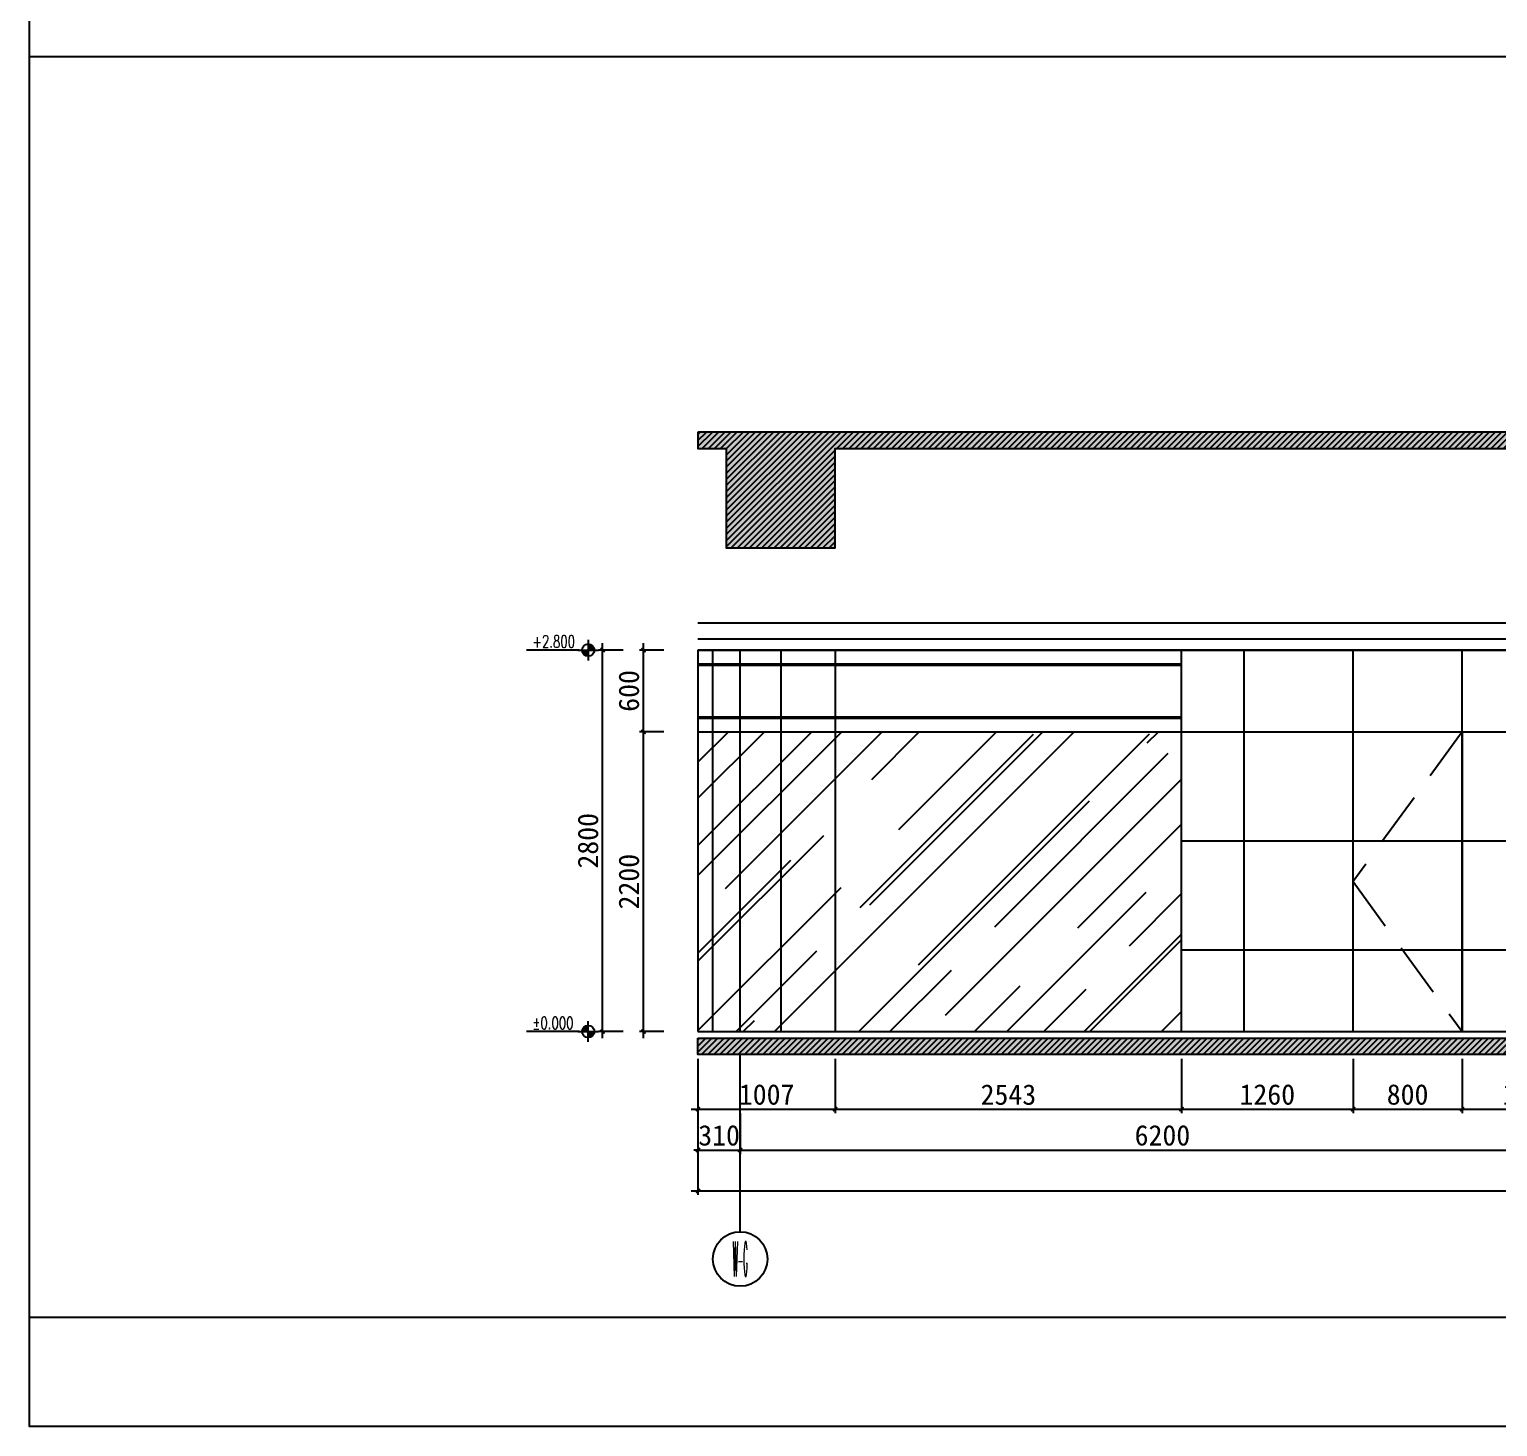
# Model space of a CAD drawing. Header units: millimetres. Extents: x 110215 to 630040, y -488650 to 141897.
# Drawn here: x 312689 to 323469, y 121786 to 132042 of the extents above; entities that cross this region are included whole.
import ezdxf
from ezdxf.enums import TextEntityAlignment as Align

# ---------------------------------------------------------------- set-up
doc = ezdxf.new("R2010")
doc.units = ezdxf.units.MM
doc.header["$LTSCALE"] = 1000
doc.linetypes.add('_DASH', pattern=[0.6, 0.4, -0.2])
doc.layers.get('Defpoints').update_dxf_attribs({"color": 2})
for name, color, linetype in [('0-118标注', 2, 'Continuous'), ('0-140a立面通高转折线', 2, 'Continuous'), ('0-140b立面看线', 3, 'Continuous'), ('0-140c立面材料填充', 250, 'Continuous'), ('0-140d立面材料分隔', 146, 'Continuous'), ('0-140立面图剖切线', 4, 'Continuous')]:
    doc.layers.add(name, color=color, linetype=linetype)
doc.styles.add('_TCH_AXIS', font='COMPLEX', dxfattribs={"bigfont": 'GBCBIG'})
doc.styles.add('COMPLEX', font='COMPLEX')
doc.styles.add('DIM_FONT', font='SIMPLEX', dxfattribs={"width": 0.7, "bigfont": 'GBCBIG'})
doc.styles.add('黑体', font='simhei.ttf')
doc.dimstyles.new('50', dxfattribs={"dimscale": 50, "dimtxt": 3, "dimasz": 0.6, "dimexe": 0.6, "dimexo": 0.6, "dimtad": 1, "dimdec": 0, "dimdsep": 46, "dimtxsty": '黑体', "dimblk1": 'ARCHTICK', "dimblk2": 'ARCHTICK', "dimsah": 1, "dimcen": 0, "dimdle": 1, "dimclrd": 251, "dimclre": 251, "dimclrt": 2, "dimadec": 0, "dimazin": 0, "dimtfac": 1, "dimtdec": 0, "dimtix": 1, "dimtmove": 2, "dimatfit": 3, "dimldrblk": 'DOT', "dimfxl": 0, "dimtolj": 1, "dimtzin": 0, "dimarcsym": 0})

# ---------------------------------------------------------------- blocks, each defined once
blk = doc.blocks.new('_ArchTick')
at = {"color": 0, "linetype": 'ByBlock', "const_width": 0.4}
blk.add_lwpolyline([(-0.5, -0.5), (0.5, 0.5)], dxfattribs=at)
blk = doc.blocks.new('*D254')
at = {"color": 251, "lineweight": -2, "transparency": 16777216}
for p, q in [((317598, 124486), (317598, 124086)), ((318605, 124486), (318605, 124086)), ((317548, 124116), (318655, 124116))]:
    blk.add_line(p, q, dxfattribs=at)
at = {"layer": 'Defpoints', "color": 0, "transparency": 16777216}
for p in [(317598, 124516), (318605, 124516), (318605, 124116)]:
    blk.add_point(p, dxfattribs=at)
at = {"color": 251, "lineweight": -2, "transparency": 16777216, "xscale": 30, "yscale": 30, "zscale": 30, "rotation": 180}
blk.add_blockref('_ArchTick', (317598, 124116), dxfattribs=at)
at = {"color": 251, "lineweight": -2, "transparency": 16777216, "xscale": 30, "yscale": 30, "zscale": 30}
blk.add_blockref('_ArchTick', (318605, 124116), dxfattribs=at)
at = {"color": 2, "transparency": 16777216, "insert": (318102, 124223), "char_height": 150, "attachment_point": 5, "style": '黑体'}
blk.add_mtext('\\A1;1007', dxfattribs=at)
blk = doc.blocks.new('_DOT')
at = {"color": 0, "linetype": 'ByBlock'}
blk.add_line((-0.5, 0), (-1, 0), dxfattribs=at)
at = {"color": 0, "linetype": 'ByBlock', "const_width": 0.5}
blk.add_lwpolyline([(-0.25, 0, 1), (0.25, 0, 1)], format="xyb", close=True, dxfattribs=at)
blk = doc.blocks.new('*D255')
at = {"color": 251, "lineweight": -2, "transparency": 16777216}
for p, q in [((318605, 124486), (318605, 124086)), ((321148, 124486), (321148, 124086)), ((318555, 124116), (321198, 124116))]:
    blk.add_line(p, q, dxfattribs=at)
at = {"layer": 'Defpoints', "color": 0, "transparency": 16777216}
for p in [(318605, 124516), (321148, 124516), (321148, 124116)]:
    blk.add_point(p, dxfattribs=at)
at = {"color": 251, "lineweight": -2, "transparency": 16777216, "xscale": 30, "yscale": 30, "zscale": 30, "rotation": 180}
blk.add_blockref('_ArchTick', (318605, 124116), dxfattribs=at)
at = {"color": 251, "lineweight": -2, "transparency": 16777216, "xscale": 30, "yscale": 30, "zscale": 30}
blk.add_blockref('_ArchTick', (321148, 124116), dxfattribs=at)
at = {"color": 2, "transparency": 16777216, "insert": (319877, 124222), "char_height": 150, "attachment_point": 5, "style": '黑体'}
blk.add_mtext('\\A1;2543', dxfattribs=at)
blk = doc.blocks.new('*D256')
at = {"color": 251, "lineweight": -2, "transparency": 16777216}
for p, q in [((321148, 124486), (321148, 124086)), ((322408, 124486), (322408, 124086)), ((321098, 124116), (322458, 124116))]:
    blk.add_line(p, q, dxfattribs=at)
at = {"layer": 'Defpoints', "color": 0, "transparency": 16777216}
for p in [(321148, 124516), (322408, 124516), (322408, 124116)]:
    blk.add_point(p, dxfattribs=at)
at = {"color": 251, "lineweight": -2, "transparency": 16777216, "xscale": 30, "yscale": 30, "zscale": 30, "rotation": 180}
blk.add_blockref('_ArchTick', (321148, 124116), dxfattribs=at)
at = {"color": 251, "lineweight": -2, "transparency": 16777216, "xscale": 30, "yscale": 30, "zscale": 30}
blk.add_blockref('_ArchTick', (322408, 124116), dxfattribs=at)
at = {"color": 2, "transparency": 16777216, "insert": (321778, 124223), "char_height": 150, "attachment_point": 5, "style": '黑体'}
blk.add_mtext('\\A1;1260', dxfattribs=at)
blk = doc.blocks.new('*D257')
at = {"color": 251, "lineweight": -2, "transparency": 16777216}
for p, q in [((322408, 124486), (322408, 124086)), ((323208, 124486), (323208, 124086)), ((322358, 124116), (323258, 124116))]:
    blk.add_line(p, q, dxfattribs=at)
at = {"layer": 'Defpoints', "color": 0, "transparency": 16777216}
for p in [(322408, 124516), (323208, 124516), (323208, 124116)]:
    blk.add_point(p, dxfattribs=at)
at = {"color": 251, "lineweight": -2, "transparency": 16777216, "xscale": 30, "yscale": 30, "zscale": 30, "rotation": 180}
blk.add_blockref('_ArchTick', (322408, 124116), dxfattribs=at)
at = {"color": 251, "lineweight": -2, "transparency": 16777216, "xscale": 30, "yscale": 30, "zscale": 30}
blk.add_blockref('_ArchTick', (323208, 124116), dxfattribs=at)
at = {"color": 2, "transparency": 16777216, "insert": (322808, 124223), "char_height": 150, "attachment_point": 5, "style": '黑体'}
blk.add_mtext('\\A1;800', dxfattribs=at)
blk = doc.blocks.new('*D258')
at = {"color": 251, "lineweight": -2, "transparency": 16777216}
for p, q in [((323208, 124486), (323208, 124086)), ((324208, 124486), (324208, 124086)), ((323158, 124116), (324258, 124116))]:
    blk.add_line(p, q, dxfattribs=at)
at = {"layer": 'Defpoints', "color": 0, "transparency": 16777216}
for p in [(323208, 124516), (324208, 124516), (324208, 124116)]:
    blk.add_point(p, dxfattribs=at)
at = {"color": 251, "lineweight": -2, "transparency": 16777216, "xscale": 30, "yscale": 30, "zscale": 30, "rotation": 180}
blk.add_blockref('_ArchTick', (323208, 124116), dxfattribs=at)
at = {"color": 251, "lineweight": -2, "transparency": 16777216, "xscale": 30, "yscale": 30, "zscale": 30}
blk.add_blockref('_ArchTick', (324208, 124116), dxfattribs=at)
at = {"color": 2, "transparency": 16777216, "insert": (323708, 124223), "char_height": 150, "attachment_point": 5, "style": '黑体'}
blk.add_mtext('\\A1;1000', dxfattribs=at)
blk = doc.blocks.new('*D264')
at = {"color": 251, "lineweight": -2, "transparency": 16777216}
for p, q in [((317598, 124086), (317598, 123786)), ((317908, 124086), (317908, 123786)), ((317598, 123816), (317568, 123816)), ((317598, 123816), (317908, 123816)), ((317908, 123816), (317938, 123816))]:
    blk.add_line(p, q, dxfattribs=at)
at = {"layer": 'Defpoints', "color": 0, "transparency": 16777216}
for p in [(317598, 124116), (317908, 124116), (317908, 123816)]:
    blk.add_point(p, dxfattribs=at)
at = {"color": 251, "lineweight": -2, "transparency": 16777216, "xscale": 30, "yscale": 30, "zscale": 30}
blk.add_blockref('_ArchTick', (317598, 123816), dxfattribs=at)
at = {"color": 251, "lineweight": -2, "transparency": 16777216, "xscale": 30, "yscale": 30, "zscale": 30, "rotation": 180}
blk.add_blockref('_ArchTick', (317908, 123816), dxfattribs=at)
at = {"color": 2, "transparency": 16777216, "insert": (317753, 123923), "char_height": 150, "attachment_point": 5, "style": '黑体'}
blk.add_mtext('\\A1;310', dxfattribs=at)
blk = doc.blocks.new('*D265')
at = {"color": 251, "lineweight": -2, "transparency": 16777216}
for p, q in [((317908, 124086), (317908, 123786)), ((324108, 124086), (324108, 123786)), ((317858, 123816), (324158, 123816))]:
    blk.add_line(p, q, dxfattribs=at)
at = {"layer": 'Defpoints', "color": 0, "transparency": 16777216}
for p in [(317908, 124116), (324108, 124116), (324108, 123816)]:
    blk.add_point(p, dxfattribs=at)
at = {"color": 251, "lineweight": -2, "transparency": 16777216, "xscale": 30, "yscale": 30, "zscale": 30, "rotation": 180}
blk.add_blockref('_ArchTick', (317908, 123816), dxfattribs=at)
at = {"color": 251, "lineweight": -2, "transparency": 16777216, "xscale": 30, "yscale": 30, "zscale": 30}
blk.add_blockref('_ArchTick', (324108, 123816), dxfattribs=at)
at = {"color": 2, "transparency": 16777216, "insert": (321008, 123923), "char_height": 150, "attachment_point": 5, "style": '黑体'}
blk.add_mtext('\\A1;6200', dxfattribs=at)
blk = doc.blocks.new('*D272')
at = {"color": 251, "lineweight": -2, "transparency": 16777216}
for p, q in [((317598, 123786), (317598, 123486)), ((330758, 123786), (330758, 123486)), ((317548, 123516), (330808, 123516))]:
    blk.add_line(p, q, dxfattribs=at)
at = {"layer": 'Defpoints', "color": 0, "transparency": 16777216}
for p in [(317598, 123816), (330758, 123816), (330758, 123516)]:
    blk.add_point(p, dxfattribs=at)
at = {"color": 251, "lineweight": -2, "transparency": 16777216, "xscale": 30, "yscale": 30, "zscale": 30, "rotation": 180}
blk.add_blockref('_ArchTick', (317598, 123516), dxfattribs=at)
at = {"color": 251, "lineweight": -2, "transparency": 16777216, "xscale": 30, "yscale": 30, "zscale": 30}
blk.add_blockref('_ArchTick', (330758, 123516), dxfattribs=at)
at = {"color": 2, "transparency": 16777216, "insert": (324178, 123623), "char_height": 150, "attachment_point": 5, "style": '黑体'}
blk.add_mtext('\\A1;13160', dxfattribs=at)
blk = doc.blocks.new('_AXISO')
blk.add_circle((0, 0), 0.5)
at = {"style": 'COMPLEX', "width": 1.041667}
blk.add_attdef('A', text='', height=0.56, dxfattribs=at).set_placement((-0.25, -0.28), (0.25, -0.28), align=Align.FIT)
blk = doc.blocks.new('*D273')
at = {"color": 251, "lineweight": -2, "transparency": 16777216}
for p, q in [((317348, 126886), (317168, 126886)), ((317198, 124636), (317198, 126936)), ((317348, 124686), (317168, 124686))]:
    blk.add_line(p, q, dxfattribs=at)
at = {"layer": 'Defpoints', "color": 0, "transparency": 16777216}
for p in [(317198, 126886), (317598, 126886), (317598, 124686)]:
    blk.add_point(p, dxfattribs=at)
at = {"color": 251, "lineweight": -2, "transparency": 16777216, "xscale": 30, "yscale": 30, "zscale": 30}
for p, rotation in [((317198, 126886), 90), ((317198, 124686), 270)]:
    blk.add_blockref('_ArchTick', p, dxfattribs=dict(at, rotation=rotation))
at = {"color": 2, "transparency": 16777216, "insert": (317091, 125786), "char_height": 150, "attachment_point": 5, "rotation": 90, "style": '黑体'}
blk.add_mtext('\\A1;2200', dxfattribs=at)
blk = doc.blocks.new('*D274')
at = {"color": 251, "lineweight": -2, "transparency": 16777216}
for p, q in [((317198, 126836), (317198, 127536)), ((317348, 127486), (317168, 127486)), ((317348, 126886), (317168, 126886))]:
    blk.add_line(p, q, dxfattribs=at)
at = {"layer": 'Defpoints', "color": 0, "transparency": 16777216}
for p in [(317198, 127486), (317598, 127486), (317598, 126886)]:
    blk.add_point(p, dxfattribs=at)
at = {"color": 251, "lineweight": -2, "transparency": 16777216, "xscale": 30, "yscale": 30, "zscale": 30}
for p, rotation in [((317198, 127486), 90), ((317198, 126886), 270)]:
    blk.add_blockref('_ArchTick', p, dxfattribs=dict(at, rotation=rotation))
at = {"color": 2, "transparency": 16777216, "insert": (317091, 127186), "char_height": 150, "attachment_point": 5, "rotation": 90, "style": '黑体'}
blk.add_mtext('\\A1;600', dxfattribs=at)
blk = doc.blocks.new('*D275')
at = {"color": 251, "lineweight": -2, "transparency": 16777216}
for p, q in [((316898, 124636), (316898, 127536)), ((317048, 127486), (316868, 127486)), ((317048, 124686), (316868, 124686))]:
    blk.add_line(p, q, dxfattribs=at)
at = {"layer": 'Defpoints', "color": 0, "transparency": 16777216}
for p in [(316898, 127486), (317198, 127486), (317198, 124686)]:
    blk.add_point(p, dxfattribs=at)
at = {"color": 251, "lineweight": -2, "transparency": 16777216, "xscale": 30, "yscale": 30, "zscale": 30}
for p, rotation in [((316898, 127486), 90), ((316898, 124686), 270)]:
    blk.add_blockref('_ArchTick', p, dxfattribs=dict(at, rotation=rotation))
at = {"color": 2, "transparency": 16777216, "insert": (316791, 126086), "char_height": 150, "attachment_point": 5, "rotation": 90, "style": '黑体'}
blk.add_mtext('\\A1;2800', dxfattribs=at)
blk = doc.blocks.new('*U702')
at = {"extrusion": (0, 0, -1)}
for points in [[(0, 0), (1.5, 0, 0.414214), (0, 1.5)], [(0, 0), (-1.5, 0, 0.414214), (0, -1.5)]]:
    blk.add_hatch(color=256, dxfattribs=at).paths.add_polyline_path(points)
for p, q in [((-2.25, 0), (-15.09, 0)), ((-2.52, 0), (2.52, 0)), ((0, -2.52), (0, 2.52))]:
    blk.add_line(p, q)
blk.add_circle((0, 0), 1.5)
at = {"style": 'DIM_FONT', "width": 0.7, "flags": 8}
blk.add_attdef('%%P0.000', (-13.68, -0.59), '', height=3, dxfattribs=at)
blk = doc.blocks.new('*U703')
at = {"extrusion": (0, 0, -1)}
for points in [[(0, 0), (1.5, 0, -0.414214), (0, -1.5)], [(0, 0), (-1.5, 0, -0.414214), (0, 1.5)]]:
    blk.add_hatch(color=256, dxfattribs=at).paths.add_polyline_path(points)
for p, q in [((-2.25, 0), (-15.09, 0)), ((-2.52, 0), (2.52, 0)), ((0, 2.52), (0, -2.52))]:
    blk.add_line(p, q)
blk.add_circle((0, 0), 1.5)
at = {"style": 'DIM_FONT', "width": 0.7, "flags": 8}
blk.add_attdef('%%P0.000', (-13.68, 0.59), '', height=3, dxfattribs=at)

msp = doc.modelspace()

# ---------------------------------------------------------------- hatches: boundary and pattern name
h = msp.add_hatch()
h.set_pattern_fill('ANSI31', color=250, scale=10)
h.set_pattern_definition([(45, (-179831.792, -10362.405), (-22.4506403, 22.4506403), [])])
h.paths.add_polyline_path([(317598, 129086.1), (317598, 128966.1), (317805.4, 128966.1), (317805.4, 128236.1), (318605.4, 128236.1), (318605.4, 128966.1), (326220.3, 128966.1), (326220.3, 128236.1), (326834.6, 128236.1), (326834.6, 128966.1), (334658.1, 128966.1), (334658.1, 129086.1)])
h.paths.add_polyline_path([(317598, 124636.1), (334658.1, 124636.1), (334658.1, 124516.1), (317598, 124516.1)])
at = {"layer": '0-140c立面材料填充'}
h = msp.add_hatch(dxfattribs=at)
h.set_pattern_fill('AR-CONC', color=256)
h.set_pattern_definition([(50, (-179831.79, -10362.4), (182.18467, -15.939086), [19.05, -209.55]), (355, (-179831.8, -10362.4), (-35.24342, 191.056845), [15.24, -167.640584]), (100.451445, (-179816.61, -10363.73), (146.94125, 175.11775), [16.19001, -178.090245]), (46.1842, (-179831.8, -10311.6), (271.07904, -42.04233), [28.575, -314.325]), (96.63556, (-179809.2, -10315.1), (237.40413, 247.42612), [24.28502, -267.13561]), (351.18415, (-179831.8, -10311.6), (237.40413, 247.42612), [22.85997, -251.45973]), (21, (-179806.39, -10324.3), (151.61439, -102.2652), [19.05, -209.55]), (326, (-179806.4, -10324.3), (61.80203, 184.187966), [15.24, -167.64]), (71.451445, (-179793.76, -10332.83), (213.41642, 81.92277), [16.19001, -178.08994]), (37.5, (-179831.79, -10362.405), (3.088603, 84.555039), [0, -165.608, 0, -170.18, 0, -168.275]), (7.5, (-179831.79, -10362.405), (66.819663, 100.180575), [0, -97.028, 0, -161.798, 0, -64.135]), (327.5, (-179888.434, -10362.405), (135.590595, -5.728744), [0, -63.5, 0, -198.12, 0, -262.89]), (317.5, (-179913.83, -10362.4), (148.129181, 25.42649), [0, -82.55, 0, -131.572, 0, -186.69])])
h.paths.add_polyline_path([(317598, 129086.1), (317598, 128966.1), (317805.4, 128966.1), (317805.4, 128236.1), (318605.4, 128236.1), (318605.4, 128966.1), (326220.3, 128966.1), (326220.3, 128236.1), (326834.6, 128236.1), (326834.6, 128966.1), (334658.1, 128966.1), (334658.1, 129086.1)])
h.paths.add_polyline_path([(317598, 124636.1), (334658.1, 124636.1), (334658.1, 124516.1), (317598, 124516.1)])
h = msp.add_hatch(dxfattribs=at)
h.set_pattern_fill('AR-RROOF', color=256, scale=600, angle=45)
h.set_pattern_definition([(45, (328193, 211316.56), (509.117, 1357.645), [9000, -1200, 3000, -600]), (45, (328545.2, 212093), (-988.535, 140.007), [1800, -198, 3600, -450]), (45, (328044.54, 211889.3), (1921.9162, 2490.43), [4800, -840, 2400, -600])])
h.paths.add_polyline_path([(317598, 126886.1), (317598, 124686.1), (321148.1, 124686.1), (321148.1, 126886.1)])

# ---------------------------------------------------------------- linework, layer by layer
for p, q in [((338234.3, 131841.2), (312688.9, 131841.2)), ((338234.3, 122585.6), (312688.9, 122585.6))]:
    msp.add_line(p, q)
for points in [[(312688.9, 141896.8), (338234.3, 141896.8), (338234.3, 121785.6), (312688.9, 121785.6)], [(317598, 124636.1), (334658.1, 124636.1), (334658.1, 124516.1), (317598, 124516.1)]]:
    msp.add_lwpolyline(points, close=True)
msp.add_lwpolyline([(317598, 129086.1), (317598, 128966.1), (317805.4, 128966.1), (317805.4, 128236.1), (318605.4, 128236.1), (318605.4, 128966.1), (326220.3, 128966.1), (326220.3, 128236.1), (326834.6, 128236.1), (326834.6, 128966.1), (334658.1, 128966.1), (334658.1, 129086.1), (317598, 129086.1)])
at = {"layer": '0-118标注'}
msp.add_line((317908.1, 123216.1, 13.8), (317908.1, 124516.1), dxfattribs=at)
at = {"layer": '0-140a立面通高转折线'}
msp.add_line((317598, 127486.1), (317598, 124686.1), dxfattribs=at)
at = {"layer": '0-140a立面通高转折线', "color": 8}
for p, q in [((317705.4, 127486.1), (317705.4, 124686.1)), ((317905.4, 127486.1), (317905.4, 124686.1)), ((318205.4, 127486.1), (318205.4, 124686.1)), ((318605.4, 127486.1), (318605.4, 124686.1))]:
    msp.add_line(p, q, dxfattribs=at)
at = {"layer": '0-140b立面看线'}
for p, q in [((333558.1, 127566.1), (317598, 127566.1)), ((333558.1, 127486.1), (317598, 127486.1))]:
    msp.add_line(p, q, dxfattribs=at)
at = {"layer": '0-140c立面材料填充', "color": 251}
for p, q in [((321608.1, 124686.1), (321608.1, 127486.1)), ((322408.1, 124686.1), (322408.1, 127486.1)), ((323208.1, 124686.1), (323208.1, 127486.1)), ((321148.1, 126886.1), (324208.1, 126886.1)), ((321148.1, 126086.1), (324208.1, 126086.1)), ((321148.1, 125286.1), (324208.1, 125286.1))]:
    msp.add_line(p, q, dxfattribs=at)
at = {"layer": '0-140c立面材料填充', "color": 251, "linetype": '_DASH'}
msp.add_lwpolyline([(323208.1, 126886.1), (322408.1, 125786.1), (323208.1, 124686.1)], dxfattribs=at)
at = {"layer": '0-140d立面材料分隔'}
for p, q in [((321148.1, 124686.1), (321148.1, 127486.1)), ((317598, 127386.1), (321148.1, 127386.1)), ((317598, 127376.1), (321148.1, 127376.1)), ((317598, 126996.1), (321148.1, 126996.1)), ((317598, 126986.1), (321148.1, 126986.1)), ((317598, 126886.1), (321148.1, 126886.1))]:
    msp.add_line(p, q, dxfattribs=at)
msp.add_lwpolyline([(322408.1, 124686.1), (322408.1, 126886.1), (323208.1, 126886.1), (323208.1, 124686.1)], dxfattribs=at)
at = {"layer": '0-140立面图剖切线'}
for p, q in [((317598, 127486.1), (334358.1, 127486.1)), ((317598, 127486.1), (334358.1, 127486.1)), ((317598, 124686.1), (334358.1, 124686.1))]:
    msp.add_line(p, q, dxfattribs=at)
msp.add_lwpolyline([(317598, 127686.1), (333558.1, 127686.1), (333658.1, 127686.1), (333658.1, 127516.1), (333598.1, 127516.1), (333598.1, 127566.1), (333558.1, 127566.1), (333558.1, 127486.1), (333678.1, 127486.1), (333678.1, 127496.1), (333688.1, 127496.1), (333688.1, 127486.1), (334358.1, 127486.1)], dxfattribs=at)

# ---------------------------------------------------------------- block references
at = {"layer": '0-118标注'}
ref = msp.add_blockref('*U703', (316792.4, 127486.1), dxfattribs=dict(at, xscale=30, yscale=30, zscale=30))
ref.add_attrib('%%P0.000', '+2.800', (316381.8, 127503.8), dxfattribs={"layer": '0', "color": 7, "height": 90, "style": 'DIM_FONT', "width": 0.7, "flags": 8})
ref = msp.add_blockref('*U702', (316792.4, 124686.1), dxfattribs=dict(at, xscale=30, yscale=30, zscale=30))
ref.add_attrib('%%P0.000', '±0.000', (316381.8, 124703.8), dxfattribs={"layer": '0', "color": 7, "height": 90, "style": 'DIM_FONT', "width": 0.7, "flags": 8})
ref = msp.add_blockref('_AXISO', (317908.1, 123016.1, 13.8), dxfattribs=dict(at, xscale=400, yscale=400, zscale=400))
ref.add_attrib('A', 'W-G', dxfattribs={"layer": '0', "height": 257.36, "style": '_TCH_AXIS', "width": 0.132353}).set_placement((317852.9, 122887.4, 13.8), (317963.2, 122887.4, 13.8), align=Align.FIT)

# ---------------------------------------------------------------- dimensions: what is measured, and where the dimension line sits
for base, p1, p2, picture, middle in [((316898, 127486.1), (317198, 124686.1), (317198, 127486.1), '*D275', (316790.9, 126086.1)), ((317198, 127486.1), (317598, 126886.1), (317598, 127486.1), '*D274', (317090.9, 127186.1)), ((317198, 126886.1), (317598, 124686.1), (317598, 126886.1), '*D273', (317090.9, 125786.1))]:
    dim = msp.add_linear_dim(base=base, p1=p1, p2=p2, angle=90, dimstyle='50')
    dim.commit()
    dim.dimension.update_dxf_attribs({"geometry": picture, "text_midpoint": middle})
for base, p1, p2, picture, middle in [((318605.4, 124116.1), (317598, 124516.1), (318605.4, 124516.1), '*D254', (318101.7, 124223.2)), ((321148.1, 124116.1), (318605.4, 124516.1), (321148.1, 124516.1), '*D255', (319876.7, 124222.3)), ((322408.1, 124116.1), (321148.1, 124516.1), (322408.1, 124516.1), '*D256', (321778.1, 124223.2)), ((323208.1, 124116.1), (322408.1, 124516.1), (323208.1, 124516.1), '*D257', (322808.1, 124223.2)), ((324208.1, 124116.1), (323208.1, 124516.1), (324208.1, 124516.1), '*D258', (323708.1, 124223.2)), ((317908.1, 123816.1), (317598, 124116.1), (317908.1, 124116.1), '*D264', (317753, 123923.2)), ((324108.1, 123816.1), (317908.1, 124116.1), (324108.1, 124116.1), '*D265', (321008.1, 123923.2)), ((330758, 123516.1), (317598, 123816.1), (330758, 123816.1), '*D272', (324178, 123623.2))]:
    dim = msp.add_linear_dim(base=base, p1=p1, p2=p2, dimstyle='50', override={"dimfxl": 10, "dimarcsym": 1})
    dim.commit()
    dim.dimension.update_dxf_attribs({"geometry": picture, "text_midpoint": middle})

doc.saveas('drawing.dxf')
